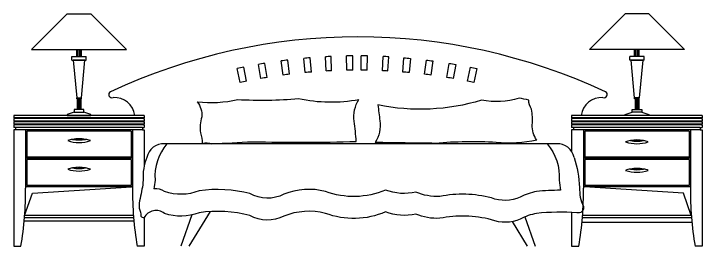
# Model space of a CAD drawing. Header units: millimetres. Extents: x 3060 to 28796, y 18778 to 36190.
# Drawn here: x 21089 to 23989, y 21792 to 22771 of the extents above; entities that cross this region are included whole.
import ezdxf

# ---------------------------------------------------------------- set-up
doc = ezdxf.new("R2010")
doc.units = ezdxf.units.MM
doc.styles.get("Standard").update_dxf_attribs({"font": 'arial.ttf'})

# ---------------------------------------------------------------- blocks, each defined once
blk = doc.blocks.new('*X61')
at = {"color": 0}
for p, q in [((190755.7, 105363.7), (190760, 105368.1)), ((190755.8, 105372.6), (190759.6, 105376.5)), ((190760, 105367.4), (190755.8, 105371.7)), ((190759.6, 105376.7), (190756.4, 105379.9)), ((190756.7, 105382.4), (190758.7, 105384.4)), ((190756.2, 105355.4), (190759.8, 105359)), ((190757.2, 105347.5), (190758.7, 105349.1)), ((190759.8, 105358.9), (190757.5, 105361.1))]:
    blk.add_line(p, q, dxfattribs=at)
blk = doc.blocks.new('A$C192E317F')
for p, q in [((225, 1028.6), (75, 878.6)), ((325, 1028.6), (475, 878.6)), ((2575, 1028.6), (2425, 878.6)), ((2675, 1028.6), (2825, 878.6)), ((75, 878.6), (475, 878.6)), ((265, 848.6), (265, 878.6)), ((265, 848.6), (265, 878.6)), ((265.8, 848.6), (265.8, 878.6)), ((267.7, 848.6), (267.7, 878.6)), ((271.3, 848.6), (271.3, 878.6)), ((278.7, 848.6), (278.7, 878.6)), ((282.3, 848.6), (282.3, 878.6)), ((284.2, 848.6), (284.2, 878.6)), ((285, 848.6), (285, 878.6)), ((2825, 878.6), (2425, 878.6)), ((2615, 848.6), (2615, 878.6)), ((2615.8, 848.6), (2615.8, 878.6)), ((2617.7, 848.6), (2617.7, 878.6)), ((2621.3, 848.6), (2621.3, 878.6)), ((2628.7, 848.6), (2628.7, 878.6)), ((2632.3, 848.6), (2632.3, 878.6)), ((2634.2, 848.6), (2634.2, 878.6)), ((2635, 848.6), (2635, 878.6)), ((2635, 848.6), (2635, 878.6)), ((245, 848.6), (305, 848.6)), ((245, 833.6), (245, 848.6)), ((305, 833.6), (305, 848.6)), ((1253.8, 783.5), (1248.9, 843.3)), ((1315.9, 787.8), (1312.5, 847.7)), ((1339.1, 789), (1336.4, 848.9)), ((1403.2, 791), (1402.1, 851)), ((1428.9, 791.3), (1428.5, 851.3)), ((1463.4, 791.3), (1463.8, 851.3)), ((1489.1, 791), (1490.2, 851)), ((1553.1, 789), (1555.9, 848.9)), ((1576.4, 787.8), (1579.7, 847.7)), ((2655, 848.6), (2595, 848.6)), ((2595, 833.6), (2595, 848.6)), ((2655, 833.6), (2655, 848.6)), ((245, 833.6), (305, 833.6)), ((1040.6, 756), (1030.3, 815.1)), ((1067.8, 760.7), (1058.2, 819.9)), ((1135, 770.7), (1127, 830.1)), ((1161.7, 774.1), (1154.4, 833.6)), ((1227, 781.1), (1221.4, 840.9)), ((2655, 833.6), (2595, 833.6)), ((954.3, 739.2), (941.7, 797.9)), ((980.9, 744.7), (969, 803.5)), ((265, 675.2), (285, 675.2)), ((265, 675.2), (285, 675.2)), ((265, 670.2), (265, 675.2)), ((265, 670.2), (265, 675.2)), ((265, 670.2), (285, 670.2)), ((265, 670.2), (285, 670.2)), ((267.5, 670.2), (267.5, 625.2)), ((268.2, 670.2), (268.2, 625.2)), ((269.5, 670.2), (269.5, 625.2)), ((272.2, 670.2), (272.2, 625.2)), ((277.8, 670.2), (277.8, 625.2)), ((280.5, 670.2), (280.5, 625.2)), ((281.8, 670.2), (281.8, 625.2)), ((282.5, 670.2), (282.5, 625.2)), ((285, 670.2), (285, 675.2)), ((2635, 675.2), (2615, 675.2)), ((2635, 675.2), (2615, 675.2)), ((2615, 670.2), (2615, 675.2)), ((2635, 670.2), (2615, 670.2)), ((2635, 670.2), (2615, 670.2)), ((2617.5, 670.2), (2617.5, 625.2)), ((2618.2, 670.2), (2618.2, 625.2)), ((2619.5, 670.2), (2619.5, 625.2)), ((2622.2, 670.2), (2622.2, 625.2)), ((2627.8, 670.2), (2627.8, 625.2)), ((2630.5, 670.2), (2630.5, 625.2)), ((2631.8, 670.2), (2631.8, 625.2)), ((2632.5, 670.2), (2632.5, 625.2)), ((2635, 670.2), (2635, 675.2)), ((2635, 670.2), (2635, 675.2)), ((255, 615.2), (295, 615.2)), ((2645, 615.2), (2605, 615.2)), ((0, 600.2), (0, 590.2)), ((550, 600.2), (0, 600.2)), ((3, 590.2), (0, 590.2)), ((0, 587.2), (0, 577.2)), ((3, 587.2), (0, 587.2)), ((547, 590.2), (3, 590.2)), ((3, 590.2), (3, 587.2)), ((547, 587.2), (3, 587.2)), ((547, 590.2), (547, 587.2)), ((547, 590.2), (550, 590.2)), ((547, 587.2), (550, 587.2)), ((550, 600.2), (550, 590.2)), ((550, 587.2), (550, 577.2)), ((2350, 600.2), (2350, 590.2)), ((2900, 600.2), (2350, 600.2)), ((2353, 590.2), (2350, 590.2)), ((2353, 587.2), (2350, 587.2)), ((2350, 587.2), (2350, 577.2)), ((2897, 590.2), (2353, 590.2)), ((2353, 590.2), (2353, 587.2)), ((2897, 587.2), (2353, 587.2)), ((2897, 590.2), (2900, 590.2)), ((2897, 590.2), (2897, 587.2)), ((2897, 587.2), (2900, 587.2)), ((2900, 600.2), (2900, 590.2)), ((2900, 587.2), (2900, 577.2)), ((3, 577.2), (0, 577.2)), ((0, 574.2), (0, 564.2)), ((3, 574.2), (0, 574.2)), ((3, 564.2), (0, 564.2)), ((0, 561.2), (0, 550.2)), ((3, 561.2), (0, 561.2)), ((547, 577.2), (3, 577.2)), ((3, 577.2), (3, 574.2)), ((547, 574.2), (3, 574.2)), ((547, 564.2), (3, 564.2)), ((3, 564.2), (3, 561.2)), ((547, 561.2), (3, 561.2)), ((547, 577.2), (547, 574.2)), ((547, 577.2), (550, 577.2)), ((547, 574.2), (550, 574.2)), ((547, 564.2), (547, 561.2)), ((547, 564.2), (550, 564.2)), ((547, 561.2), (550, 561.2)), ((550, 574.2), (550, 564.2)), ((550, 561.2), (550, 550.2)), ((2353, 577.2), (2350, 577.2)), ((2353, 574.2), (2350, 574.2)), ((2350, 574.2), (2350, 564.2)), ((2353, 564.2), (2350, 564.2)), ((2353, 561.2), (2350, 561.2)), ((2350, 561.2), (2350, 550.2)), ((2897, 577.2), (2353, 577.2)), ((2353, 577.2), (2353, 574.2)), ((2897, 574.2), (2353, 574.2)), ((2897, 564.2), (2353, 564.2)), ((2353, 564.2), (2353, 561.2)), ((2897, 561.2), (2353, 561.2)), ((2897, 577.2), (2900, 577.2)), ((2897, 577.2), (2897, 574.2)), ((2897, 574.2), (2900, 574.2)), ((2897, 564.2), (2900, 564.2)), ((2897, 564.2), (2897, 561.2)), ((2897, 561.2), (2900, 561.2)), ((2900, 574.2), (2900, 564.2)), ((2900, 561.2), (2900, 550.2)), ((8, 550.2), (0, 550.2)), ((0, 540.2), (0, 50.2)), ((8, 540.2), (0, 540.2)), ((542, 550.2), (8, 550.2)), ((8, 550.2), (8, 540.2)), ((542, 540.2), (8, 540.2)), ((50, 540.2), (50, 295.2)), ((495, 535.2), (55, 535.2)), ((55, 535.2), (55, 425.2)), ((495, 535.2), (495, 425.2)), ((500, 540.2), (500, 295.2)), ((542, 550.2), (542, 540.2)), ((542, 550.2), (550, 550.2)), ((542, 540.2), (550, 540.2)), ((550, 540.2), (550, 390.6)), ((2358, 550.2), (2350, 550.2)), ((2358, 540.2), (2350, 540.2)), ((2350, 540.2), (2350, 449.7)), ((2892, 550.2), (2358, 550.2)), ((2358, 550.2), (2358, 540.2)), ((2892, 540.2), (2358, 540.2)), ((2400, 540.2), (2400, 295.2)), ((2845, 535.2), (2405, 535.2)), ((2405, 535.2), (2405, 425.2)), ((2845, 535.2), (2845, 425.2)), ((2850, 540.2), (2850, 295.2)), ((2892, 550.2), (2900, 550.2)), ((2892, 550.2), (2892, 540.2)), ((2892, 540.2), (2900, 540.2)), ((2900, 540.2), (2900, 50.2)), ((2286.4, 480.9), (625.2, 480.9)), ((500, 420.2), (50, 420.2)), ((495, 425.2), (55, 425.2)), ((495, 415.2), (55, 415.2)), ((55, 415.2), (55, 305.2)), ((495, 415.2), (495, 305.2)), ((2850, 420.2), (2400, 420.2)), ((2845, 425.2), (2405, 425.2)), ((2845, 415.2), (2405, 415.2)), ((2405, 415.2), (2405, 305.2)), ((2845, 415.2), (2845, 305.2)), ((500, 300.2), (50, 300.2)), ((495, 305.2), (55, 305.2)), ((78.6, 273.5), (495.9, 300.2)), ((2850, 300.2), (2400, 300.2)), ((2821.4, 273.5), (2404.1, 300.2)), ((2845, 305.2), (2405, 305.2)), ((45.9, 180.2), (78.6, 273.5)), ((2854.1, 180.2), (2821.4, 273.5)), ((504.1, 180.2), (45.9, 180.2)), ((750.6, 181.9), (703.2, 50.2)), ((826.9, 195.9), (737.1, 50.2)), ((2350, 192.6), (2350, 50.2)), ((2854.1, 180.2), (2395.9, 180.2)), ((506.2, 155.2), (43.8, 155.2)), ((504.9, 170.2), (45.1, 170.2)), ((550, 172.6), (550, 50.2)), ((2099.4, 153.7), (2163.2, 50.2)), ((2152.7, 173.4), (2197, 50.2)), ((2856.7, 150.2), (2393.3, 150.2)), ((2854.9, 170.2), (2395.1, 170.2)), ((0, 50.2), (30.2, 50.2)), ((550, 50.2), (519.8, 50.2)), ((2350, 50.2), (2380.2, 50.2)), ((2900, 50.2), (2869.8, 50.2))]:
    blk.add_line(p, q)
for points in [[(225, 1028.6), (325, 1028.6)], [(2675, 1028.6), (2575, 1028.6)], [(265, 675.2), (285, 675.2)], [(265, 675.2), (285, 675.2)], [(265, 670.2), (285, 670.2)], [(265, 670.2), (285, 670.2)], [(2635, 675.2), (2615, 675.2)], [(2635, 675.2), (2615, 675.2)], [(2635, 670.2), (2615, 670.2)], [(2635, 670.2), (2615, 670.2)]]:
    blk.add_lwpolyline(points)
for points in [[(1638.4, 783.5), (1643.4, 843.3, -0.002878), (1670.9, 840.9), (1665.3, 781.1, 0.002878)], [(1730.6, 774.1), (1737.9, 833.6, -0.002869), (1765.2, 830.1), (1757.3, 770.7, 0.002869)], [(1824.4, 760.7), (1834.1, 819.9, -0.002944), (1862, 815.1), (1851.6, 756, 0.002944)], [(1911.4, 744.7), (1923.3, 803.5, -0.002893), (1950.5, 797.9), (1937.9, 739.2, 0.002893)]]:
    blk.add_lwpolyline(points, format="xyb", close=True)
for points in [[(250, 833.6), (265, 675.2), (285, 675.2), (300, 833.6)], [(2650, 833.6), (2635, 675.2), (2615, 675.2), (2600, 833.6)], [(255, 625.2), (255, 615.2), (225, 605.2), (225, 600.2), (325, 600.2), (325, 605.2), (295, 615.2), (295, 625.2), (255, 625.2)], [(2645, 625.2), (2645, 615.2), (2675, 605.2), (2675, 600.2), (2575, 600.2), (2575, 605.2), (2605, 615.2), (2605, 625.2), (2645, 625.2)]]:
    blk.add_lwpolyline(points, close=True)
for points in [[(773, 658.2, 0.087728), (943.8, 668, 0.03857), (1199.6, 671.9, 0.099541), (1453.9, 668.4, -0.005497)], [(773, 658.2, -0.170604), (792.4, 594.3, 0.122291), (786.1, 527.6, -0.090542), (794.3, 482.1, -0.18161), (834.6, 481.6, 0.003024), (1005.3, 490.2, 0.014464), (1442.4, 491.3, 0.022301), (1433.8, 576.4, -0.172794), (1453.9, 668.4, 2.068672)], [(2203.1, 496.9, -0.170604), (2183.7, 560.8, 0.072913), (2180.8, 627.5, -0.135238), (2169.3, 664.8, 0.020262), (2129, 673.4, -0.122014), (1970.8, 664.8, -0.123535), (1533.7, 644.7, -0.001588), (1542.3, 578.6, -0.172794), (1522.2, 486.7, 2.068672)], [(2203.1, 496.9, -0.079774), (2032.3, 487, 0.035111), (1776.5, 483.2, -0.000556), (1522.2, 486.7, -0.005497)], [(645.3, 480.9, 0.196742), (595.2, 328.3, -0.018883), (590.4, 291.7, 0.063949)], [(2247, 480.9, -0.196742), (2297.1, 328.3, 0.022006), (2302.9, 285.7, -0.063949)], [(560.6, 424, 0.1158), (545.2, 328.3, -0.039884), (531.8, 251.6, 0.063949), (528.3, 210.5, -0.126794), (535.4, 176.6, 0.208695), (548.9, 170.6, -0.621329)], [(2360.6, 424, -0.055539), (2383.7, 297.4, 0.126325), (2399.4, 217.3, -0.59363), (2371.7, 191.4, -1.48591)], [(2302.9, 285.7, 0.023844), (2202.2, 280.7, 0.067826), (2133.8, 256.9, -0.203785), (2011.9, 253.9, 0.110688), (1794.8, 259.9, -0.114428), (1693.7, 277.7, -0.146614), (1565.8, 286.6, -0.19179), (1313.1, 280.7, 0.159842), (1137.6, 268.8, -0.251165), (994.9, 271.8, 0.097184), (780.8, 283.6, -0.184346), (635.1, 280.7, 0.20477), (590.4, 291.7, 0.780142)], [(2371.7, 191.4, 0.040105), (2202.2, 188.5, 0.067826), (2133.8, 164.7, -0.203785), (2011.9, 161.7, 0.110688), (1794.8, 167.7, -0.114428), (1693.7, 185.5, -0.146614), (1565.8, 194.4, -0.19179), (1313.1, 188.5, 0.159842), (1137.6, 176.6, -0.251165), (994.9, 179.6, 0.097184), (780.8, 191.4, -0.184346), (635.1, 188.5, 0.452742), (548.9, 170.6, 0.780142)]]:
    blk.add_lwpolyline(points, format="xyb")
for centre, radius, start, end in [((1450, -1534), 2465.4, 64.9861, 115.0139), ((1446.1, -1551.5), 2402.9, 94.7079, 95.3676), ((1446.1, -1551.5), 2402.9, 92.6174, 93.1874), ((1446.1, -1551.5), 2402.9, 90.4214, 91.0503), ((1446.1, -1551.5), 2402.9, 88.9497, 89.5786), ((1446.1, -1551.5), 2402.9, 86.8126, 87.3826), ((1446.1, -1551.5), 2402.9, 99.2919, 99.9667), ((1446.1, -1551.5), 2402.9, 96.9735, 97.6311), ((1446.1, -1551.5), 2402.9, 101.4544, 102.1175), ((1446.1, -1551.5), 2342.9, 94.7079, 95.3676), ((1446.1, -1551.5), 2342.9, 92.6174, 93.1874), ((1446.1, -1551.5), 2342.9, 90.4214, 91.0503), ((1446.1, -1551.5), 2342.9, 88.9497, 89.5786), ((1446.1, -1551.5), 2342.9, 86.8126, 87.3826), ((1446.1, -1551.5), 2342.9, 99.2919, 99.9667), ((1446.1, -1551.5), 2342.9, 96.9735, 97.6311), ((1446.1, -1551.5), 2342.9, 101.4544, 102.1175), ((413.4, 688.1), 13.4, 115.6951, 291.4088), ((2486.6, 688.1), 13.4, 248.5912, 64.3049), ((425, 591), 84.9, 6.2251, 94.5416), ((2475, 591), 84.9, 85.4584, 173.7749), ((275, 358.6), 144.1, 100.975, 109.3457), ((275, 630.5), 144.1, 250.6543, 289.3457), ((275, 358.6), 144.1, 79.025, 100.975), ((275, 641.5), 144.1, 259.025, 280.975), ((275, 358.6), 144.1, 70.6543, 79.025), ((2625, 353.6), 144.1, 100.975, 109.3457), ((2625, 353.6), 144.1, 79.025, 100.975), ((2625, 636.5), 144.1, 259.025, 280.975), ((2625, 353.6), 144.1, 70.6543, 79.025), ((630, 410.4), 70.7, 86.118, 168.8726), ((2291.2, 410.4), 70.7, 11.1274, 93.882), ((2625, 625.5), 144.1, 250.6543, 289.3457), ((275, 238.6), 144.1, 100.975, 109.3457), ((275, 238.6), 144.1, 79.025, 100.975), ((275, 521.5), 144.1, 259.025, 280.975), ((275, 238.6), 144.1, 70.6543, 79.025), ((2625, 233.6), 144.1, 79.025, 100.975), ((275, 510.5), 144.1, 250.6543, 289.3457), ((2625, 233.6), 144.1, 100.975, 109.3457), ((2625, 505.5), 144.1, 250.6543, 289.3457), ((2625, 516.5), 144.1, 259.025, 280.975), ((2625, 233.6), 144.1, 70.6543, 79.025), ((-1405.7, 289.3), 1455.7, 350.5441, 0.2301), ((1955.7, 289.3), 1455.7, 179.7699, 189.4559), ((944.3, 289.3), 1455.7, 350.5441, 0.2301), ((4305.7, 289.3), 1455.7, 179.7699, 189.4559)]:
    blk.add_arc(centre, radius, start, end)
at = {"xscale": -1.200000000011642, "yscale": 1.200000000011642, "zscale": 1.2, "rotation": 270}
for p in [(-126165.1, -228409.4), (-123815.1, -228414.4), (-126165.1, -228529.4), (-123815.1, -228534.4)]:
    blk.add_blockref('*X61', p, dxfattribs=at)
at = {"flags": 9}
for tag in ['ZSIZE', 'YSIZE', 'XSIZE']:
    blk.add_attdef(tag, (2900, 0.2), '', height=0.5, dxfattribs=at)

msp = doc.modelspace()

# ---------------------------------------------------------------- block references
msp.add_blockref('A$C192E317F', (21089.1, 21741.9))

doc.saveas('drawing.dxf')
